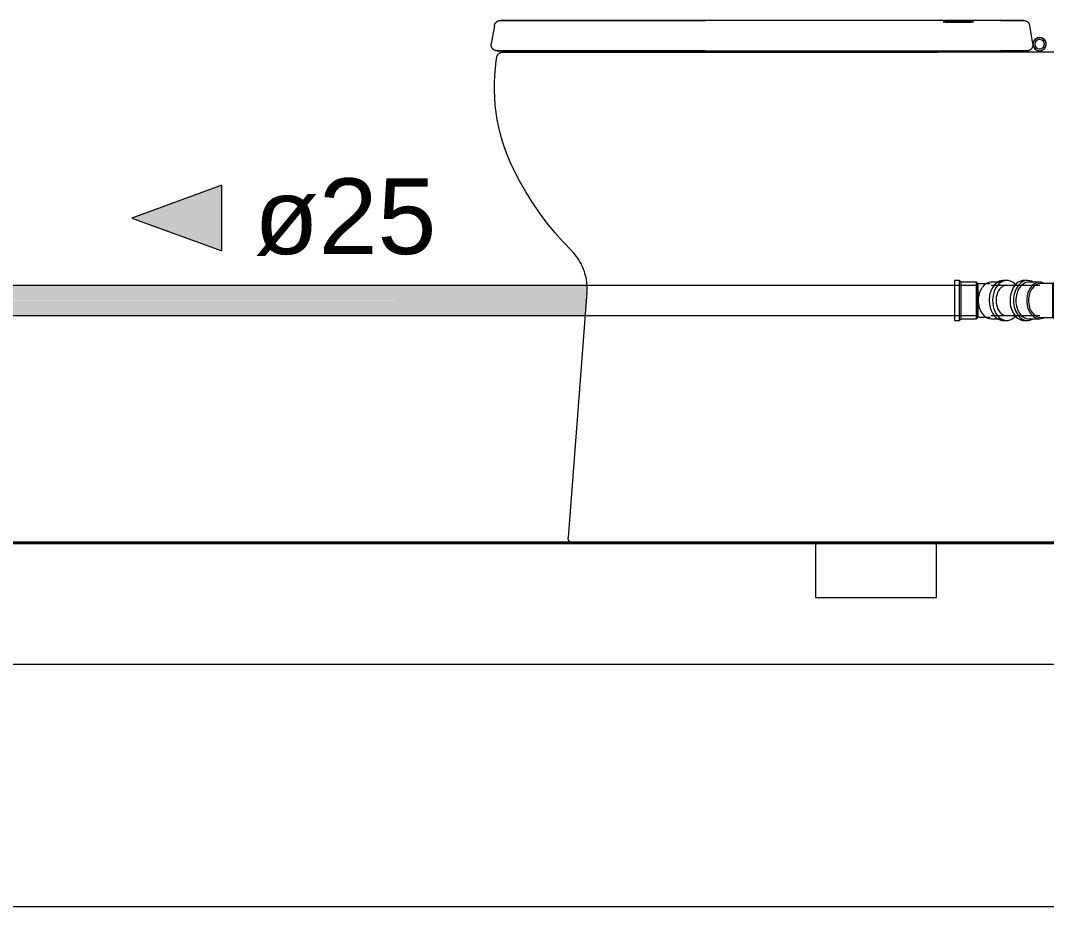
# Model space of a CAD drawing. Header units: metres. Extents: x 15 to 69.3, y -12.4 to 16.4.
# Drawn here: x 35.525 to 36.372, y -0.3 to 0.431 of the extents above; entities that cross this region are included whole.
import ezdxf

# ---------------------------------------------------------------- set-up
doc = ezdxf.new("R2010")
doc.units = ezdxf.units.M
doc.linetypes.add('IMPORT-DASHED2 _4_', pattern=[0.375, 0.25, -0.125])
doc.layers.add('1095_ARQ_BASE_dwg', color=7, linetype='Continuous', lineweight=5, true_color=0x767676)
doc.layers.add('A-FLOR', color=7, linetype='Continuous', lineweight=9, true_color=0x007f00)
for name, color, linetype, lineweight in [('A-WALL', 7, 'Continuous', 9), ('KIRYA - PAREDE', 7, 'Continuous', 40), ('KIRYA - PISO', 7, 'Continuous', 5), ('KIRYA - PROJEÇÃO', 7, 'IMPORT-DASHED2 _4_', 5), ('LAYOUT-WC_COZINHA', 7, 'Continuous', 5), ('P-PIPE', 7, 'Continuous', 5), ('P-PIPE-IDEN', 7, 'Continuous', 5), ('P-SANR-FIXT', 7, 'Continuous', 5), ('VEGETAÇÃO', 7, 'Continuous', 5)]:
    doc.layers.add(name, color=color, linetype=linetype, lineweight=lineweight)
doc.styles.add('Arial_1', font='arial.ttf', dxfattribs={"height": 0.0625})

# ---------------------------------------------------------------- blocks, each defined once
blk = doc.blocks.new('UT_Bacia com caixa acoplada - UT_Bacia com caixa acoplada-3248018-CC')
at = {"layer": 'P-SANR-FIXT'}
for p, q in [((17.74561, 0.42687), (17.74297, 0.41187)), ((18.16349, 0.431), (17.91955, 0.431)), ((18.18121, 0.431), (18.18147, 0.431)), ((18.19007, 0.41187), (18.18743, 0.42687)), ((17.91955, 0.406), (18.16349, 0.406)), ((18.33706, 0.405), (17.93178, 0.405)), ((17.822, 0.20658), (17.80639, 0.00457)), ((17.93178, 0), (18.33706, 0))]:
    blk.add_line(p, q, dxfattribs=at)
at = {"layer": 'P-SANR-FIXT', "color": 253, "true_color": 0xa6a6a6}
for p, q in [((18.11602, 0.431), (18.1258, 0.431)), ((18.1258, 0.42977), (18.11602, 0.42977)), ((18.1257, 0.431), (18.11802, 0.431)), ((18.11802, 0.43087), (18.11802, 0.43054)), ((18.11802, 0.43047), (18.11802, 0.42995)), ((18.11802, 0.42977), (18.1257, 0.42977)), ((18.12761, 0.431), (18.12593, 0.431)), ((18.13903, 0.431), (18.12593, 0.431)), ((18.12593, 0.43087), (18.12593, 0.43053)), ((18.12593, 0.43047), (18.12593, 0.42993)), ((18.12593, 0.42977), (18.13903, 0.42977)), ((18.12593, 0.42977), (18.12761, 0.42977)), ((18.12761, 0.431), (18.14103, 0.431)), ((18.12761, 0.43087), (18.12761, 0.43053)), ((18.12761, 0.43047), (18.12761, 0.42992)), ((18.14103, 0.42977), (18.12761, 0.42977)), ((18.13903, 0.43051), (18.13903, 0.43087)), ((18.13903, 0.42989), (18.13903, 0.43047)), ((18.13913, 0.431), (18.14023, 0.431)), ((18.14023, 0.42977), (18.13913, 0.42977)), ((18.14062, 0.431), (18.14103, 0.431)), ((18.14103, 0.42977), (18.14062, 0.42977)), ((17.79418, 0.405), (17.79418, 0.40498)), ((17.79418, 0.405), (17.79623, 0.405)), ((17.79418, 0.405), (17.84216, 0.405)), ((17.79623, 0.405), (17.84216, 0.405)), ((17.8424, 0.405), (17.92149, 0.405)), ((17.8424, 0.405), (17.92149, 0.405)), ((17.92178, 0.405), (17.92918, 0.405)), ((17.92178, 0.405), (17.92918, 0.405)), ((18.07668, 0.405), (17.92918, 0.405)), ((17.92918, 0.405), (18.07668, 0.405)), ((18.07668, 0.405), (18.11168, 0.405)), ((18.07668, 0.405), (18.11168, 0.405))]:
    blk.add_line(p, q, dxfattribs=at)
at = {"layer": 'P-SANR-FIXT', "color": 254, "true_color": 0xdfdfdf}
for p, q in [((18.1178, 0.431), (18.12038, 0.431)), ((18.12038, 0.42977), (18.1178, 0.42977)), ((18.1191, 0.431), (18.11802, 0.431)), ((18.11802, 0.42977), (18.1257, 0.42977)), ((18.1257, 0.431), (18.1191, 0.431)), ((18.12038, 0.431), (18.1258, 0.431)), ((18.1258, 0.42977), (18.12038, 0.42977)), ((18.13518, 0.431), (18.1257, 0.431)), ((18.1257, 0.42977), (18.13518, 0.42977)), ((18.12591, 0.431), (18.13332, 0.431)), ((18.13332, 0.42977), (18.12591, 0.42977)), ((18.13883, 0.431), (18.13332, 0.431)), ((18.13332, 0.42977), (18.13883, 0.42977)), ((18.13518, 0.431), (18.13913, 0.431)), ((18.13913, 0.42977), (18.13518, 0.42977)), ((18.13903, 0.431), (18.13863, 0.431)), ((18.13863, 0.42977), (18.13903, 0.42977)), ((18.13903, 0.431), (18.13883, 0.431)), ((18.13883, 0.42977), (18.13903, 0.42977)), ((18.13903, 0.43051), (18.13903, 0.43087)), ((18.13903, 0.43006), (18.13903, 0.43047)), ((18.13913, 0.431), (18.14082, 0.431)), ((18.14082, 0.42977), (18.13913, 0.42977)), ((18.1392, 0.431), (18.14062, 0.431)), ((18.14062, 0.42977), (18.1392, 0.42977)), ((18.14023, 0.431), (18.14082, 0.431)), ((18.14082, 0.42977), (18.14023, 0.42977)), ((18.18092, 0.431), (18.18121, 0.431)), ((18.1825, 0.431), (18.1827, 0.431)), ((18.187, 0.42818), (18.18709, 0.428)), ((18.18868, 0.40746), (18.18854, 0.40733)), ((17.79418, 0.405), (17.79706, 0.405)), ((17.80694, 0.405), (17.81218, 0.405)), ((18.16372, 0.406), (18.16349, 0.406)), ((18.18513, 0.406), (18.18508, 0.406)), ((18.18515, 0.406), (18.18513, 0.406)), ((18.18527, 0.406), (18.18515, 0.406))]:
    blk.add_line(p, q, dxfattribs=at)
at = {"layer": 'P-SANR-FIXT', "color": 7, "true_color": 0xf3f3f3}
for p, q in [((18.12772, 0.431), (18.1257, 0.431)), ((18.1257, 0.42977), (18.13518, 0.42977)), ((18.12591, 0.431), (18.13332, 0.431)), ((18.13332, 0.42977), (18.12591, 0.42977)), ((18.13518, 0.431), (18.12772, 0.431)), ((18.13883, 0.431), (18.13332, 0.431)), ((18.13332, 0.42977), (18.13883, 0.42977)), ((18.13518, 0.431), (18.13913, 0.431)), ((18.13913, 0.42977), (18.13518, 0.42977)), ((18.18992, 0.4095), (18.18985, 0.40931))]:
    blk.add_line(p, q, dxfattribs=at)
at = {"layer": 'P-SANR-FIXT', "color": 7, "true_color": 0xfafafa}
for p, q in [((18.13863, 0.431), (18.12593, 0.431)), ((18.12593, 0.431), (18.12761, 0.431)), ((18.12593, 0.43087), (18.12593, 0.43053)), ((18.12761, 0.42977), (18.12593, 0.42977)), ((18.12593, 0.42977), (18.13863, 0.42977)), ((18.12761, 0.43047), (18.12761, 0.42992)), ((18.12775, 0.431), (18.1392, 0.431)), ((18.1392, 0.42977), (18.12775, 0.42977))]:
    blk.add_line(p, q, dxfattribs=at)
at = {"layer": 'P-SANR-FIXT', "color": 7, "true_color": 0xfefefe}
blk.add_line((18.19012, 0.41147), (18.19014, 0.41127), dxfattribs=at)
at = {"layer": 'P-SANR-FIXT', "flags": 128}
for points in [[(17.74561, 0.42687), (17.74565, 0.42706), (17.7457, 0.42726), (17.74575, 0.42745), (17.74582, 0.42764), (17.74589, 0.42783), (17.74596, 0.42801), (17.74605, 0.4282), (17.74614, 0.42837), (17.74624, 0.42855), (17.74634, 0.42872), (17.74645, 0.42888), (17.74657, 0.42904), (17.7467, 0.4292), (17.74683, 0.42935), (17.74696, 0.4295), (17.74711, 0.42964), (17.74726, 0.42977), (17.74741, 0.4299), (17.74757, 0.43002), (17.74773, 0.43014), (17.7479, 0.43025), (17.74807, 0.43035), (17.74825, 0.43044), (17.74843, 0.43053), (17.74861, 0.43061), (17.74879, 0.43069), (17.74898, 0.43075), (17.74917, 0.43081), (17.74937, 0.43086), (17.74956, 0.4309), (17.74976, 0.43094), (17.74996, 0.43097), (17.75016, 0.43099), (17.75036, 0.431), (17.75054, 0.431)], [(17.91955, 0.431), (17.91279, 0.431), (17.90604, 0.431), (17.89932, 0.431), (17.89262, 0.431), (17.88597, 0.431), (17.87938, 0.431), (17.87284, 0.431), (17.86639, 0.431), (17.86001, 0.431), (17.85373, 0.431), (17.84756, 0.431), (17.8415, 0.431), (17.83557, 0.431), (17.82977, 0.431), (17.82412, 0.431), (17.81862, 0.431), (17.81328, 0.431), (17.80811, 0.431), (17.80311, 0.431), (17.79831, 0.431), (17.7937, 0.431), (17.78929, 0.431), (17.78508, 0.431), (17.7811, 0.431), (17.77733, 0.431), (17.77379, 0.431), (17.77049, 0.431), (17.76742, 0.431), (17.7646, 0.431), (17.76202, 0.431), (17.7597, 0.431), (17.75763, 0.431), (17.75583, 0.431), (17.75428, 0.431), (17.753, 0.431), (17.75198, 0.431), (17.75123, 0.431), (17.75076, 0.431), (17.75055, 0.431), (17.75054, 0.431)], [(17.75054, 0.431), (17.75067, 0.431), (17.75108, 0.431), (17.75175, 0.431), (17.7527, 0.431), (17.75346, 0.431)], [(18.1825, 0.431), (18.18249, 0.431), (18.18244, 0.431), (18.18237, 0.431), (18.18226, 0.431), (18.18212, 0.431), (18.18196, 0.431), (18.18176, 0.431), (18.18154, 0.431), (18.18128, 0.431), (18.181, 0.431), (18.18069, 0.431), (18.18035, 0.431), (18.17999, 0.431), (18.1796, 0.431), (18.17918, 0.431), (18.17874, 0.431), (18.17827, 0.431), (18.17778, 0.431), (18.17727, 0.431), (18.17674, 0.431), (18.17618, 0.431), (18.1756, 0.431), (18.17501, 0.431), (18.17439, 0.431), (18.17376, 0.431), (18.17311, 0.431), (18.17245, 0.431), (18.17177, 0.431), (18.17108, 0.431), (18.17038, 0.431), (18.16966, 0.431), (18.16894, 0.431), (18.16821, 0.431), (18.16747, 0.431), (18.16672, 0.431), (18.16597, 0.431), (18.16521, 0.431), (18.16445, 0.431), (18.16369, 0.431), (18.16349, 0.431)], [(18.18407, 0.43075), (18.18426, 0.43068), (18.18445, 0.43061), (18.18463, 0.43052), (18.18481, 0.43043), (18.18499, 0.43034), (18.18516, 0.43024), (18.18533, 0.43013), (18.18549, 0.43001)], [(18.18595, 0.42962), (18.18609, 0.42948), (18.18623, 0.42934), (18.18636, 0.42919)], [(17.74789, 0.406), (17.74769, 0.406), (17.74749, 0.40602), (17.74729, 0.40604), (17.7471, 0.40606), (17.7469, 0.4061), (17.7467, 0.40614), (17.74651, 0.40619), (17.74632, 0.40625), (17.74613, 0.40632), (17.74595, 0.40639), (17.74576, 0.40648), (17.74558, 0.40657), (17.74541, 0.40666), (17.74524, 0.40676), (17.74507, 0.40687), (17.74491, 0.40699), (17.74475, 0.40711), (17.7446, 0.40724), (17.74445, 0.40738), (17.74431, 0.40752), (17.74417, 0.40766), (17.74404, 0.40781), (17.74392, 0.40797), (17.7438, 0.40813), (17.74369, 0.4083), (17.74358, 0.40847), (17.74348, 0.40864), (17.74339, 0.40882), (17.74331, 0.409), (17.74323, 0.40919), (17.74316, 0.40938), (17.7431, 0.40957), (17.74305, 0.40976), (17.743, 0.40995), (17.74297, 0.41015), (17.74294, 0.41035), (17.74291, 0.41055), (17.7429, 0.41075), (17.74289, 0.41095), (17.7429, 0.41115), (17.74291, 0.41135), (17.74292, 0.41154), (17.74295, 0.41174), (17.74297, 0.41187)], [(18.18739, 0.40653), (18.18721, 0.40645), (18.18703, 0.40637), (18.18684, 0.4063), (18.18665, 0.40623)], [(17.76134, 0.30847), (17.75875, 0.31402), (17.75639, 0.31966), (17.75425, 0.3254), (17.75234, 0.33122), (17.75066, 0.33711), (17.74922, 0.34307), (17.74803, 0.34907), (17.74707, 0.35512), (17.74635, 0.36121), (17.74588, 0.36731), (17.74566, 0.37343), (17.74568, 0.37956), (17.74594, 0.38568), (17.74645, 0.39178), (17.7472, 0.39786), (17.74766, 0.40081)], [(17.74766, 0.40081), (17.74769, 0.40101), (17.74774, 0.4012), (17.74779, 0.40139), (17.74785, 0.40159), (17.74791, 0.40177), (17.74799, 0.40196), (17.74807, 0.40214), (17.74816, 0.40232), (17.74826, 0.4025), (17.74836, 0.40267), (17.74847, 0.40283), (17.74859, 0.403), (17.74871, 0.40315), (17.74884, 0.40331), (17.74897, 0.40345), (17.74911, 0.4036), (17.74926, 0.40373), (17.74941, 0.40386), (17.74957, 0.40399), (17.74973, 0.4041), (17.7499, 0.40421), (17.75007, 0.40432), (17.75024, 0.40442), (17.75042, 0.40451), (17.7506, 0.40459), (17.75079, 0.40466), (17.75098, 0.40473), (17.75117, 0.40479), (17.75136, 0.40485), (17.75156, 0.40489), (17.75175, 0.40493), (17.75195, 0.40496), (17.75215, 0.40498), (17.75235, 0.40499), (17.75255, 0.405), (17.75259, 0.405)], [(17.75082, 0.406), (17.75039, 0.406), (17.74936, 0.406), (17.7486, 0.406), (17.74811, 0.406), (17.7479, 0.406), (17.74789, 0.406)], [(17.74789, 0.406), (17.74803, 0.406), (17.74844, 0.406), (17.74913, 0.406), (17.75009, 0.406), (17.75132, 0.406), (17.75281, 0.406), (17.75458, 0.406), (17.75661, 0.406), (17.7589, 0.406), (17.76144, 0.406), (17.76424, 0.406), (17.76729, 0.406), (17.77058, 0.406), (17.77411, 0.406), (17.77788, 0.406), (17.78187, 0.406), (17.78607, 0.406), (17.7905, 0.406), (17.79513, 0.406), (17.79996, 0.406), (17.80498, 0.406), (17.81018, 0.406), (17.81556, 0.406), (17.8211, 0.406), (17.8268, 0.406), (17.83265, 0.406), (17.83864, 0.406), (17.84476, 0.406), (17.851, 0.406), (17.85735, 0.406), (17.8638, 0.406), (17.87033, 0.406), (17.87695, 0.406), (17.88363, 0.406), (17.89038, 0.406), (17.89716, 0.406), (17.90399, 0.406), (17.91084, 0.406), (17.9177, 0.406), (17.91955, 0.406)], [(17.93178, 0.405), (17.92462, 0.405), (17.91746, 0.405), (17.91033, 0.405), (17.90323, 0.405), (17.89618, 0.405), (17.88919, 0.405), (17.88226, 0.405), (17.87541, 0.405), (17.86866, 0.405), (17.862, 0.405), (17.85546, 0.405), (17.84904, 0.405), (17.84275, 0.405), (17.8366, 0.405), (17.8306, 0.405), (17.82477, 0.405), (17.81911, 0.405), (17.81363, 0.405), (17.80833, 0.405), (17.80324, 0.405), (17.79835, 0.405), (17.79367, 0.405), (17.78922, 0.405), (17.78499, 0.405), (17.781, 0.405), (17.77725, 0.405), (17.77374, 0.405), (17.77049, 0.405), (17.7675, 0.405), (17.76477, 0.405), (17.7623, 0.405), (17.76011, 0.405), (17.7582, 0.405), (17.75656, 0.405), (17.7552, 0.405), (17.75412, 0.405), (17.75333, 0.405), (17.75282, 0.405), (17.7526, 0.405), (17.75259, 0.405)], [(17.75259, 0.405), (17.75273, 0.405), (17.75316, 0.405), (17.75388, 0.405), (17.75488, 0.405), (17.7556, 0.405)], [(18.16349, 0.406), (18.16436, 0.406), (18.16522, 0.406), (18.16608, 0.406), (18.16694, 0.406), (18.16779, 0.406), (18.16864, 0.406), (18.16947, 0.406), (18.1703, 0.406), (18.17112, 0.406), (18.17192, 0.406), (18.17271, 0.406), (18.17349, 0.406), (18.17425, 0.406), (18.17499, 0.406), (18.17572, 0.406), (18.17642, 0.406), (18.17711, 0.406), (18.17777, 0.406), (18.17841, 0.406), (18.17903, 0.406), (18.17962, 0.406), (18.18018, 0.406), (18.18072, 0.406), (18.18123, 0.406), (18.18171, 0.406), (18.18217, 0.406), (18.18259, 0.406), (18.18298, 0.406), (18.18334, 0.406), (18.18367, 0.406), (18.18397, 0.406), (18.18424, 0.406), (18.18447, 0.406), (18.18467, 0.406), (18.18483, 0.406), (18.18496, 0.406), (18.18506, 0.406), (18.18512, 0.406), (18.18515, 0.406), (18.18515, 0.406)], [(17.80941, 0.24093), (17.80231, 0.2484), (17.79551, 0.25615), (17.78903, 0.26416), (17.78288, 0.27242), (17.77706, 0.28093), (17.77158, 0.28966), (17.76646, 0.2986), (17.7617, 0.30774), (17.76134, 0.30847)], [(17.822, 0.20658), (17.8221, 0.20834), (17.82213, 0.2101), (17.82209, 0.21186), (17.82198, 0.21362), (17.8218, 0.21537), (17.82155, 0.21711), (17.82123, 0.21884), (17.82084, 0.22056), (17.82038, 0.22226), (17.81986, 0.22394), (17.81927, 0.2256), (17.81861, 0.22723), (17.81789, 0.22884), (17.8171, 0.23041), (17.81625, 0.23195), (17.81534, 0.23346), (17.81437, 0.23493), (17.81335, 0.23636), (17.81226, 0.23775), (17.81112, 0.23909), (17.80993, 0.24039), (17.80941, 0.24093)], [(17.81062, 0), (17.81045, 0), (17.81028, 0.00001), (17.81011, 0.00003), (17.80994, 0.00005), (17.80978, 0.00008), (17.80961, 0.00012), (17.80945, 0.00017), (17.80929, 0.00022), (17.80913, 0.00027), (17.80897, 0.00033), (17.80881, 0.0004), (17.80866, 0.00048), (17.80851, 0.00056), (17.80837, 0.00065), (17.80823, 0.00074), (17.80809, 0.00084), (17.80795, 0.00094), (17.80782, 0.00105), (17.8077, 0.00117), (17.80758, 0.00129), (17.80746, 0.00141), (17.80735, 0.00154), (17.80725, 0.00167), (17.80715, 0.00181), (17.80705, 0.00195), (17.80696, 0.00209), (17.80688, 0.00224), (17.8068, 0.00239), (17.80673, 0.00255), (17.80667, 0.0027), (17.80661, 0.00286), (17.80656, 0.00302), (17.80651, 0.00319), (17.80647, 0.00335), (17.80644, 0.00352), (17.80642, 0.00369), (17.8064, 0.00386), (17.80639, 0.00402), (17.80638, 0.00419), (17.80638, 0.00436), (17.80639, 0.00453), (17.80639, 0.00457)], [(17.8133, 0), (17.81238, 0), (17.81165, 0), (17.81112, 0), (17.81078, 0), (17.81063, 0), (17.81062, 0)], [(17.81062, 0), (17.81072, 0), (17.81101, 0), (17.81149, 0), (17.81217, 0), (17.81303, 0), (17.81409, 0), (17.81534, 0), (17.81677, 0), (17.81839, 0), (17.82018, 0), (17.82216, 0), (17.82431, 0), (17.82664, 0), (17.82913, 0), (17.83178, 0), (17.8346, 0), (17.83757, 0), (17.84069, 0), (17.84396, 0), (17.84737, 0), (17.85091, 0), (17.85458, 0), (17.85838, 0), (17.86229, 0), (17.86632, 0), (17.87045, 0), (17.87468, 0), (17.87899, 0), (17.8834, 0), (17.88788, 0), (17.89243, 0), (17.89704, 0), (17.90171, 0), (17.90643, 0), (17.91119, 0), (17.91598, 0), (17.9208, 0), (17.92563, 0), (17.93048, 0), (17.93178, 0)]]:
    blk.add_lwpolyline(points, dxfattribs=at)
at = {"layer": 'P-SANR-FIXT', "color": 253, "true_color": 0xa6a6a6, "flags": 128}
for points in [[(17.75346, 0.431), (17.75391, 0.431), (17.75538, 0.431), (17.75712, 0.431), (17.75912, 0.431), (17.76137, 0.431), (17.76388, 0.431), (17.76664, 0.431), (17.76964, 0.431), (17.77288, 0.431), (17.77635, 0.431), (17.78006, 0.431), (17.78399, 0.431), (17.78813, 0.431), (17.79249, 0.431), (17.79704, 0.431), (17.8018, 0.431), (17.80674, 0.431), (17.81186, 0.431), (17.81716, 0.431), (17.82262, 0.431), (17.82823, 0.431), (17.83399, 0.431), (17.83989, 0.431), (17.84592, 0.431), (17.85206, 0.431), (17.85831, 0.431), (17.86466, 0.431), (17.87109, 0.431), (17.87761, 0.431), (17.88419, 0.431), (17.89082, 0.431), (17.89749, 0.431)], [(17.89751, 0.431), (17.90423, 0.431), (17.91097, 0.431), (17.91773, 0.431), (17.91955, 0.431)], [(18.16349, 0.431), (18.16425, 0.431), (18.16501, 0.431), (18.16577, 0.431), (18.16652, 0.431), (18.16727, 0.431), (18.16801, 0.431)], [(18.16801, 0.431), (18.16874, 0.431), (18.16947, 0.431), (18.17019, 0.431), (18.17076, 0.431)], [(18.17089, 0.431), (18.17159, 0.431), (18.17227, 0.431), (18.17294, 0.431), (18.17359, 0.431)], [(18.17385, 0.431), (18.17422, 0.431), (18.17484, 0.431), (18.17544, 0.431), (18.17603, 0.431), (18.17659, 0.431), (18.17693, 0.431)], [(18.17713, 0.431), (18.17765, 0.431), (18.17814, 0.431)], [(18.17814, 0.431), (18.17862, 0.431), (18.17906, 0.431), (18.17949, 0.431), (18.17989, 0.431), (18.18026, 0.431), (18.1806, 0.431), (18.18092, 0.431)], [(18.18147, 0.431), (18.1817, 0.431), (18.18191, 0.431), (18.18208, 0.431), (18.18223, 0.431), (18.18234, 0.431), (18.18242, 0.431), (18.18248, 0.431)], [(18.1827, 0.431), (18.1829, 0.43098), (18.1831, 0.43096), (18.1833, 0.43094), (18.1835, 0.4309), (18.18369, 0.43086), (18.18388, 0.43081), (18.18407, 0.43075)], [(18.18549, 0.43001), (18.18565, 0.42989), (18.1858, 0.42976), (18.18595, 0.42962)], [(18.18636, 0.42919), (18.18648, 0.42903), (18.1866, 0.42887), (18.18671, 0.4287), (18.18681, 0.42853), (18.18691, 0.42836), (18.187, 0.42818)], [(18.18709, 0.428), (18.18716, 0.42781), (18.18723, 0.42762), (18.18729, 0.42743), (18.18735, 0.42724), (18.18739, 0.42705), (18.18743, 0.42687)], [(18.18854, 0.40733), (18.18839, 0.40719), (18.18823, 0.40707), (18.18807, 0.40695), (18.18791, 0.40683), (18.18774, 0.40673), (18.18757, 0.40662), (18.18739, 0.40653)], [(18.1892, 0.40807), (18.18908, 0.40791), (18.18895, 0.40776), (18.18882, 0.40761), (18.18868, 0.40746)], [(18.18985, 0.40931), (18.18978, 0.40912), (18.1897, 0.40894), (18.18961, 0.40876), (18.18952, 0.40858), (18.18942, 0.40841)], [(18.19014, 0.41127), (18.19015, 0.41107), (18.19015, 0.41087), (18.19014, 0.41067), (18.19012, 0.41047), (18.19009, 0.41028), (18.19006, 0.41008), (18.19002, 0.40988), (18.18997, 0.40969), (18.18992, 0.4095)], [(18.19007, 0.41187), (18.1901, 0.41167), (18.19012, 0.41147)], [(17.91955, 0.406), (17.91269, 0.406), (17.90583, 0.406), (17.899, 0.406), (17.8922, 0.406), (17.88545, 0.406), (17.87875, 0.406), (17.87211, 0.406), (17.86555, 0.406), (17.85908, 0.406), (17.8527, 0.406), (17.84644, 0.406), (17.84028, 0.406), (17.83426, 0.406), (17.82837, 0.406), (17.82263, 0.406), (17.81704, 0.406), (17.81161, 0.406), (17.80636, 0.406), (17.80129, 0.406), (17.79641, 0.406), (17.79173, 0.406), (17.78725, 0.406), (17.78298, 0.406), (17.77893, 0.406), (17.77511, 0.406), (17.77151, 0.406), (17.76816, 0.406), (17.76504, 0.406), (17.76217, 0.406), (17.75956, 0.406), (17.7572, 0.406), (17.7551, 0.406), (17.75326, 0.406), (17.75169, 0.406), (17.75082, 0.406)], [(17.7556, 0.405), (17.75616, 0.405), (17.75773, 0.405), (17.75957, 0.405), (17.76169, 0.405), (17.76408, 0.405), (17.76673, 0.405), (17.76966, 0.405), (17.77284, 0.405), (17.77628, 0.405), (17.77996, 0.405), (17.78389, 0.405), (17.78805, 0.405), (17.79245, 0.405), (17.79418, 0.405)], [(18.16886, 0.406), (18.16802, 0.406), (18.16717, 0.406), (18.16631, 0.406), (18.16545, 0.406), (18.16459, 0.406), (18.16372, 0.406)], [(18.17432, 0.406), (18.1737, 0.406), (18.17292, 0.406), (18.17214, 0.406), (18.17134, 0.406), (18.17052, 0.406), (18.1697, 0.406), (18.1689, 0.406)], [(18.18225, 0.406), (18.18184, 0.406), (18.18136, 0.406), (18.18086, 0.406), (18.18033, 0.406), (18.17977, 0.406), (18.17919, 0.406), (18.17858, 0.406), (18.17794, 0.406), (18.17729, 0.406), (18.17661, 0.406), (18.17591, 0.406), (18.17519, 0.406), (18.17445, 0.406)], [(18.18344, 0.406), (18.18308, 0.406), (18.1827, 0.406), (18.18228, 0.406)], [(18.18472, 0.406), (18.18453, 0.406), (18.1843, 0.406), (18.18405, 0.406), (18.18376, 0.406)], [(18.18508, 0.406), (18.18499, 0.406), (18.18487, 0.406), (18.18472, 0.406)], [(18.18665, 0.40623), (18.18646, 0.40617), (18.18626, 0.40613), (18.18607, 0.40609), (18.18587, 0.40605), (18.18567, 0.40603), (18.18547, 0.40601), (18.18527, 0.406)], [(17.93178, 0), (17.92694, 0), (17.9221, 0), (17.91728, 0), (17.91248, 0), (17.90771, 0), (17.90298, 0), (17.8983, 0), (17.89367, 0), (17.8891, 0), (17.8846, 0), (17.88017, 0), (17.87583, 0), (17.87158, 0), (17.86742, 0), (17.86337, 0), (17.85942, 0), (17.8556, 0), (17.85189, 0), (17.84831, 0), (17.84487, 0), (17.84156, 0), (17.8384, 0), (17.83539, 0), (17.83253, 0), (17.82983, 0), (17.82729, 0), (17.82492, 0), (17.82272, 0), (17.8207, 0), (17.81885, 0), (17.81719, 0), (17.81571, 0), (17.81441, 0), (17.8133, 0)]]:
    blk.add_lwpolyline(points, dxfattribs=at)
at = {"layer": 'P-SANR-FIXT', "color": 254, "true_color": 0xdfdfdf, "flags": 128}
for points in [[(18.18248, 0.431), (18.1825, 0.431), (18.1825, 0.431)], [(18.18942, 0.40841), (18.18931, 0.40824), (18.1892, 0.40807)], [(17.79735, 0.405), (17.8019, 0.405), (17.80694, 0.405)], [(17.81227, 0.405), (17.81761, 0.405), (17.82322, 0.405), (17.82901, 0.405)], [(17.82901, 0.405), (17.83496, 0.405), (17.84107, 0.405), (17.84219, 0.405)], [(17.84241, 0.405), (17.84732, 0.405), (17.85371, 0.405), (17.86022, 0.405), (17.86685, 0.405), (17.87358, 0.405), (17.88041, 0.405), (17.88731, 0.405), (17.89429, 0.405)], [(17.89429, 0.405), (17.90133, 0.405), (17.90839, 0.405)], [(17.90841, 0.405), (17.91554, 0.405), (17.92152, 0.405)], [(17.92181, 0.405), (17.92268, 0.405), (17.92985, 0.405), (17.93178, 0.405)]]:
    blk.add_lwpolyline(points, dxfattribs=at)
at = {"layer": 'P-SANR-FIXT'}
for start, end in [(0, 180), (180, 360)]:
    blk.add_arc((18.19562, 0.41144), 0.00544, start, end, dxfattribs=at)
at = {"layer": 'P-SANR-FIXT', "color": 253, "true_color": 0xa6a6a6}
for start, end in [(0, 180), (0, 180), (180, 0), (180, 360)]:
    blk.add_arc((18.19562, 0.41144), 0.00544, start, end, dxfattribs=at)
at = {"layer": 'P-SANR-FIXT', "color": 7, "true_color": 0xfafafa}
for start, end in [(45, 180), (0, 180), (0, 45), (180, 225), (180, 0), (225, 270), (270, 0)]:
    blk.add_arc((18.19562, 0.41144), 0.00544, start, end, dxfattribs=at)
at = {"layer": 'P-SANR-FIXT', "color": 7, "true_color": 0xf3f3f3}
for radius, start, end in [(0.00544, 0, 180), (0.00544, 105, 180), (0.00391, 0, 116.96169), (0.00391, 0, 116.96169), (0.00544, 15, 105), (0.00544, 180, 255), (0.00544, 180, 330), (0.00391, 120, 180), (0.00391, 120, 180), (0.00391, 180, 270), (0.00391, 180, 315), (0.00544, 255, 300), (0.00391, 270, 315), (0.00544, 300, 345), (0.00391, 318.03831, 360), (0.00391, 318.03831, 330), (0.00391, 330, 360), (0.00544, 330, 0), (0.00544, 0, 15), (0.00544, 345, 0)]:
    blk.add_arc((18.19562, 0.41144), radius, start, end, dxfattribs=at)
at = {"layer": 'P-SANR-FIXT', "color": 7, "true_color": 0xfefefe}
for start, end in [(0, 180), (180, 240), (240, 255), (255, 300), (300, 0)]:
    blk.add_arc((18.19562, 0.41144), 0.00544, start, end, dxfattribs=at)
at = {"layer": 'P-SANR-FIXT', "color": 254, "true_color": 0xdfdfdf}
for start, end in [(105, 180), (135, 150), (0, 135), (30, 105), (165, 180), (180, 240), (180, 210), (150, 165), (210, 0), (240, 285), (285, 360), (0, 30)]:
    blk.add_arc((18.19562, 0.41144), 0.00544, start, end, dxfattribs=at)
at = {"layer": 'P-SANR-FIXT', "color": 7, "true_color": 0xfdfdfd}
for start, end in [(135, 165), (135, 150), (0, 135), (120, 135), (105, 120), (75, 105), (0, 75), (150, 180), (165, 180), (180, 0), (180, 210), (210, 330), (330, 345), (345, 0)]:
    blk.add_arc((18.19562, 0.41144), 0.00544, start, end, dxfattribs=at)
blk = doc.blocks.new('AN_ESG_Anel de vedação para VS - ESG_Anel de vedação para VS-3247885-CC')
at = {"layer": 'P-PIPE', "color": 253, "true_color": 0xa6a6a6}
for p, q in [((18.06062, 0), (18.01062, 0)), ((18.11062, 0), (18.06062, 0))]:
    blk.add_line(p, q, dxfattribs=at)
at = {"layer": 'P-PIPE'}
for p, q in [((18.01062, 0), (18.01062, -0.045)), ((18.11062, -0.045), (18.11062, 0)), ((18.01062, -0.045), (18.06062, -0.045)), ((18.06062, -0.045), (18.11062, -0.045))]:
    blk.add_line(p, q, dxfattribs=at)
blk = doc.blocks.new('1095_ARQ_BASE_dwg_A$C0A671FCF-3610871-CC')
at = {"layer": 'LAYOUT-WC_COZINHA'}
for p, q in [((17.70062, 0), (17.81046, 0)), ((17.70062, 0), (17.83145, 0)), ((17.83618, 0), (17.72062, 0)), ((17.81046, 0), (17.72062, 0)), ((17.84449, 0), (17.76059, 0)), ((17.81017, 0), (17.76059, 0)), ((17.83145, 0), (18.12143, 0)), ((18.08803, 0), (17.83618, 0)), ((18.02809, 0), (17.84248, 0)), ((18.06917, 0), (18.02809, 0)), ((18.17025, 0), (18.08803, 0)), ((18.23126, 0), (18.12143, 0)), ((18.23126, 0), (18.21062, 0)), ((18.23126, 0), (18.25062, 0)), ((18.25695, 0), (18.26195, 0)), ((18.28521, 0), (18.25695, 0)), ((18.28021, 0), (18.26195, 0)), ((18.28021, 0), (18.28521, 0)), ((18.33706, 0), (18.34862, 0)), ((18.34862, 0), (18.36062, 0)), ((18.34862, 0), (18.36062, 0)), ((18.25695, 0), (18.25062, 0)), ((18.28521, 0), (18.25695, 0)), ((18.34862, 0), (18.28521, 0))]:
    blk.add_line(p, q, dxfattribs=at)
at = {"layer": 'LAYOUT-WC_COZINHA', "color": 253, "true_color": 0xa6a6a6}
for p, q in [((17.84449, 0), (17.81017, 0)), ((17.81046, 0), (17.83145, 0)), ((17.83618, 0), (17.81046, 0)), ((17.83145, 0), (18.01061, 0)), ((18.01061, 0), (17.83618, 0)), ((18.01059, 0), (17.84248, 0)), ((17.89946, 0), (17.89168, 0)), ((17.89946, 0), (17.89168, 0)), ((17.90894, 0), (17.89946, 0)), ((17.90894, 0), (17.89946, 0)), ((18.01064, 0), (17.90664, 0)), ((18.01845, 0), (17.90664, 0)), ((18.01062, 0), (17.90894, 0)), ((18.03782, 0), (17.90894, 0)), ((18.04744, 0), (18.03782, 0)), ((18.07062, 0), (18.06917, 0)), ((18.11062, 0), (18.12143, 0)), ((18.17062, 0), (18.11068, 0)), ((18.12143, 0), (18.23126, 0)), ((18.13774, 0), (18.13712, 0)), ((18.13774, 0), (18.13712, 0)), ((18.13712, 0), (18.13774, 0)), ((18.13712, 0), (18.13774, 0)), ((18.13942, 0), (18.13774, 0)), ((18.13942, 0), (18.13774, 0)), ((18.13774, 0), (18.13942, 0)), ((18.13774, 0), (18.13942, 0)), ((18.14208, 0), (18.13942, 0)), ((18.14208, 0), (18.13942, 0)), ((18.13942, 0), (18.14208, 0)), ((18.13942, 0), (18.14208, 0)), ((18.14497, 0), (18.14208, 0)), ((18.14497, 0), (18.14208, 0)), ((18.14208, 0), (18.14497, 0)), ((18.14208, 0), (18.14497, 0)), ((18.14787, 0), (18.14497, 0)), ((18.14787, 0), (18.14497, 0)), ((18.14497, 0), (18.14787, 0)), ((18.14497, 0), (18.14787, 0)), ((18.15053, 0), (18.14787, 0)), ((18.15053, 0), (18.14787, 0)), ((18.14787, 0), (18.15053, 0)), ((18.14787, 0), (18.15053, 0)), ((18.15221, 0), (18.15053, 0)), ((18.15221, 0), (18.15053, 0)), ((18.15053, 0), (18.15221, 0)), ((18.15053, 0), (18.15221, 0)), ((18.15283, 0), (18.15221, 0)), ((18.15283, 0), (18.15221, 0)), ((18.15221, 0), (18.15283, 0)), ((18.15221, 0), (18.15283, 0)), ((18.17062, 0), (18.17025, 0)), ((18.23126, 0), (18.21062, 0)), ((18.23126, 0), (18.25062, 0)), ((18.25062, 0), (18.33706, 0)), ((18.02581, 0), (18.01551, 0))]:
    blk.add_line(p, q, dxfattribs=at)
blk = doc.blocks.new('1095_ARQ_BASE_dwg_A$C6DD851CF-3610881-CC')
at = {"layer": 'VEGETAÇÃO'}
for p, q in [((17.5388, 0), (17.37731, 0)), ((17.5405, 0), (17.39425, 0)), ((17.54192, 0), (17.40845, 0)), ((17.54655, 0), (17.45473, 0)), ((17.54901, 0), (17.47933, 0)), ((17.57475, 0), (17.53875, 0)), ((17.55533, 0), (17.54255, 0)), ((17.55817, 0), (17.57095, 0)), ((17.56449, 0), (17.63417, 0)), ((17.56695, 0), (17.65877, 0)), ((17.57158, 0), (17.70505, 0)), ((17.573, 0), (17.71925, 0)), ((17.57469, 0), (17.73619, 0))]:
    blk.add_line(p, q, dxfattribs=at)
blk = doc.blocks.new('1095_ARQ_BASE_dwg_A$C7A191758-3610882-CC')
at = {"layer": 'VEGETAÇÃO'}
for p, q in [((18.15618, 0), (17.99469, 0)), ((18.15788, 0), (18.01163, 0)), ((18.1593, 0), (18.02583, 0)), ((18.16393, 0), (18.07211, 0)), ((18.16639, 0), (18.09671, 0)), ((18.19213, 0), (18.15613, 0)), ((18.17271, 0), (18.15993, 0)), ((18.17555, 0), (18.18833, 0)), ((18.18187, 0), (18.25155, 0)), ((18.18433, 0), (18.27615, 0)), ((18.18896, 0), (18.32243, 0)), ((18.19038, 0), (18.33663, 0)), ((18.19207, 0), (18.35357, 0))]:
    blk.add_line(p, q, dxfattribs=at)
blk = doc.blocks.new('1095_ARQ_BASE_dwg-3608001-CC')
at = {"layer": 'KIRYA - PAREDE'}
for p, q in [((18.66535, 0), (15.00344, 0)), ((15.00344, 0), (18.66535, 0)), ((15.21062, 0), (18.51062, 0)), ((15.36062, 0), (17.81062, 0)), ((18.36062, 0), (15.36062, 0))]:
    blk.add_line(p, q, dxfattribs=at)
at = {"layer": 'KIRYA - PAREDE', "color": 253, "true_color": 0xa6a6a6}
for p, q in [((17.81062, 0), (18.01062, 0)), ((18.11062, 0), (18.33706, 0))]:
    blk.add_line(p, q, dxfattribs=at)
at = {"layer": 'KIRYA - PISO'}
for p, q in [((18.66543, 0), (15.00298, 0)), ((18.66541, 0), (15.00321, 0)), ((18.6656, 0), (15.0033, 0)), ((18.66535, 0), (15.00344, 0)), ((18.66535, 0), (15.00344, 0)), ((18.66535, 0), (15.00344, 0)), ((18.66535, 0), (15.00344, 0)), ((18.66535, 0), (15.00344, 0)), ((18.66535, 0), (15.00344, 0))]:
    blk.add_line(p, q, dxfattribs=at)
at = {"layer": 'KIRYA - PROJEÇÃO', "flags": 128}
blk.add_lwpolyline([(18.66535, 0), (16.86062, 0), (15.00344, 0)], dxfattribs=at)
for name in ['1095_ARQ_BASE_dwg_A$C6DD851CF-3610881-CC', '1095_ARQ_BASE_dwg_A$C0A671FCF-3610871-CC', '1095_ARQ_BASE_dwg_A$C7A191758-3610882-CC']:
    blk.add_blockref(name, (0, 0))
blk = doc.blocks.new('Joelho 45_90 - Agua Fria_Soldavel - MEP - Tigre - Standard-3609069-CC')
at = {"layer": 'P-PIPE', "color": 253, "true_color": 0xa6a6a6}
for p, q in [((18.12951, 0.2165), (18.12551, 0.2165)), ((18.12551, 0.2165), (18.12551, 0.21604)), ((18.12551, 0.21594), (18.12551, 0.21167)), ((18.13091, 0.2151), (18.12951, 0.2165)), ((18.12951, 0.21625), (18.12951, 0.2165)), ((18.12951, 0.2), (18.12951, 0.2161)), ((18.14361, 0.2151), (18.13091, 0.2151)), ((18.13091, 0.2), (18.13091, 0.2151)), ((18.14471, 0.21404), (18.14361, 0.2151)), ((18.14361, 0.2151), (18.14361, 0.2)), ((18.14361, 0.2), (18.14361, 0.2151)), ((18.14471, 0.2), (18.14471, 0.21404)), ((18.14471, 0.21404), (18.14471, 0.2)), ((18.16465, 0.2151), (18.15567, 0.2151)), ((18.16847, 0.2165), (18.16564, 0.2165)), ((18.12551, 0.21151), (18.12551, 0.2)), ((18.14538, 0.20403), (18.14532, 0.20375)), ((18.12551, 0.2), (18.12551, 0.1835)), ((18.12951, 0.18376), (18.12951, 0.2)), ((18.13091, 0.1849), (18.13091, 0.2)), ((18.14361, 0.2), (18.14361, 0.1849)), ((18.14361, 0.1849), (18.14361, 0.2)), ((18.14471, 0.18596), (18.14471, 0.2)), ((18.14471, 0.2), (18.14471, 0.18596)), ((18.14532, 0.19625), (18.14538, 0.19597)), ((18.12551, 0.1835), (18.12951, 0.1835)), ((18.12951, 0.1835), (18.13091, 0.1849)), ((18.12951, 0.1835), (18.12951, 0.18375)), ((18.13091, 0.1849), (18.14361, 0.1849)), ((18.14361, 0.1849), (18.14471, 0.18596)), ((18.15567, 0.1849), (18.16465, 0.1849)), ((18.16564, 0.1835), (18.16847, 0.1835))]:
    blk.add_line(p, q, dxfattribs=at)
at = {"layer": 'P-PIPE', "color": 253, "true_color": 0xa6a6a6, "flags": 128}
for points in [[(18.14471, 0.21404), (18.14528, 0.21404), (18.14586, 0.21404), (18.14643, 0.21404), (18.147, 0.21404), (18.14757, 0.21404), (18.14813, 0.21404), (18.14869, 0.21404), (18.14924, 0.21404), (18.14978, 0.21404), (18.15031, 0.21404), (18.15084, 0.21404), (18.15136, 0.21404), (18.15186, 0.21404), (18.15236, 0.21404), (18.15284, 0.21404), (18.15331, 0.21404), (18.15376, 0.21404), (18.1542, 0.21404), (18.15463, 0.21404), (18.15489, 0.21404)], [(18.15489, 0.18596), (18.15447, 0.18596), (18.15404, 0.18596), (18.1536, 0.18596), (18.15314, 0.18596), (18.15266, 0.18596), (18.15218, 0.18596), (18.15168, 0.18596), (18.15117, 0.18596), (18.15065, 0.18596), (18.15012, 0.18596), (18.14958, 0.18596), (18.14904, 0.18596), (18.14848, 0.18596), (18.14793, 0.18596), (18.14736, 0.18596), (18.14679, 0.18596), (18.14622, 0.18596), (18.14565, 0.18596), (18.14507, 0.18596), (18.14471, 0.18596)]]:
    blk.add_lwpolyline(points, dxfattribs=at)
at = {"layer": 'P-PIPE', "color": 253, "true_color": 0xa6a6a6}
for centre, major_axis, start_param, end_param in [((18.15567, 0.2), (0, 0.0151), 0, 0.754404), ((18.15567, 0.2), (0, 0.0151), 0, 0.754404), ((18.16847, 0.2), (0, 0.0165), 0.261799, 1.570796), ((18.16564, 0.2), (0, 0.0165), 6.211608, 7.140841), ((18.16847, 0.2), (0, 0.0125), 0, 0.523599), ((18.16847, 0.2), (0, 0.0165), 6.046166, 6.520205), ((18.16847, 0.2), (0, 0.0165), 5.610904, 6.021386), ((18.15567, 0.2), (0, 0.0151), 0.785398, 1.570796), ((18.15567, 0.2), (0, 0.0151), 0.785398, 1.570796), ((18.15489, 0.2), (0, 0.01404), 1.300292, 1.308997), ((18.16564, 0.2), (0, 0.0165), 0.872665, 1.570796), ((18.16847, 0.2), (0, 0.0125), 0.552982, 3.141593), ((18.15567, 0.2), (0, 0.0151), 1.570796, 3.141593), ((18.15567, 0.2), (0, 0.0151), 1.570796, 3.141593), ((18.15489, 0.2), (0, 0.01404), 1.832596, 1.8413), ((18.16564, 0.2), (0, 0.0165), 1.570796, 2.963252), ((18.16847, 0.2), (0, 0.0165), 1.570796, 3.813874), ((18.16564, 0.2), (0, 0.0165), 2.96706, 3.21317)]:
    blk.add_ellipse(centre, major_axis=major_axis, ratio=0.707107, start_param=start_param, end_param=end_param, dxfattribs=at)
blk = doc.blocks.new('Joelho 45_90 - Agua Fria_Soldavel - MEP - Tigre - Standard-V48-CC')
at = {"layer": 'P-PIPE', "color": 253, "true_color": 0xa6a6a6}
for p, q in [((18.18571, 0.2165), (18.18288, 0.2165)), ((18.19568, 0.2151), (18.1867, 0.2151)), ((18.20774, 0.2151), (18.20664, 0.21404)), ((18.20664, 0.21404), (18.20664, 0.2)), ((18.20664, 0.2), (18.20664, 0.21404)), ((18.20774, 0.2), (18.20774, 0.2151)), ((18.22044, 0.2151), (18.20774, 0.2151)), ((18.20774, 0.2151), (18.20774, 0.2)), ((18.22184, 0.2165), (18.22044, 0.2151)), ((18.22044, 0.2151), (18.22044, 0.2)), ((18.22584, 0.2165), (18.22184, 0.2165)), ((18.22184, 0.2165), (18.22184, 0.21625)), ((18.22184, 0.2161), (18.22184, 0.2)), ((18.22584, 0.21604), (18.22584, 0.2165)), ((18.22584, 0.2), (18.22584, 0.21594)), ((18.20664, 0.2), (18.20664, 0.18596)), ((18.20664, 0.18596), (18.20664, 0.2)), ((18.20774, 0.1849), (18.20774, 0.2)), ((18.20774, 0.2), (18.20774, 0.1849)), ((18.22044, 0.2), (18.22044, 0.1849)), ((18.22184, 0.2), (18.22184, 0.18376)), ((18.22584, 0.1835), (18.22584, 0.2)), ((18.18288, 0.1835), (18.18571, 0.1835)), ((18.1867, 0.1849), (18.19568, 0.1849)), ((18.20664, 0.18596), (18.20774, 0.1849)), ((18.20774, 0.1849), (18.22044, 0.1849)), ((18.22044, 0.1849), (18.22184, 0.1835)), ((18.22184, 0.18375), (18.22184, 0.1835)), ((18.22184, 0.1835), (18.22584, 0.1835))]:
    blk.add_line(p, q, dxfattribs=at)
at = {"layer": 'P-PIPE', "color": 253, "true_color": 0xa6a6a6, "flags": 128}
for points in [[(18.20664, 0.21404), (18.20606, 0.21404), (18.20549, 0.21404), (18.20491, 0.21404), (18.20434, 0.21404), (18.20378, 0.21404), (18.20321, 0.21404), (18.20266, 0.21404), (18.20211, 0.21404), (18.20156, 0.21404), (18.20103, 0.21404), (18.2005, 0.21404), (18.19999, 0.21404), (18.19948, 0.21404), (18.19899, 0.21404), (18.19851, 0.21404), (18.19804, 0.21404), (18.19758, 0.21404), (18.19714, 0.21404), (18.19672, 0.21404), (18.19645, 0.21404)], [(18.19645, 0.18596), (18.19687, 0.18596), (18.1973, 0.18596), (18.19775, 0.18596), (18.19821, 0.18596), (18.19868, 0.18596), (18.19917, 0.18596), (18.19966, 0.18596), (18.20017, 0.18596), (18.20069, 0.18596), (18.20122, 0.18596), (18.20176, 0.18596), (18.20231, 0.18596), (18.20286, 0.18596), (18.20342, 0.18596), (18.20398, 0.18596), (18.20455, 0.18596), (18.20512, 0.18596), (18.2057, 0.18596), (18.20627, 0.18596), (18.20664, 0.18596)]]:
    blk.add_lwpolyline(points, dxfattribs=at)
at = {"layer": 'P-PIPE', "color": 253, "true_color": 0xa6a6a6}
for centre, major_axis, start_param, end_param in [((18.18288, 0.2), (0, 0.0165), 0.261799, 1.570796), ((18.18571, 0.2), (0, 0.0165), 5.883138, 7.853982), ((18.1867, 0.2), (0, 0.0151), 6.159354, 7.096292), ((18.18288, 0.2), (0, 0.0165), 0, 0.23702), ((18.19568, 0.2), (0, 0.0151), 5.921096, 7.853982), ((18.19568, 0.2), (0, 0.0151), 5.921096, 7.853982), ((18.19645, 0.2), (0, 0.01404), 0, 0.776176), ((18.19645, 0.2), (0, 0.01404), 0, 0.776176), ((18.1867, 0.2), (0, 0.0151), 0.816031, 1.570796), ((18.19645, 0.2), (0, 0.01404), 0.785398, 1.570796), ((18.19645, 0.2), (0, 0.01404), 0.785398, 1.570796), ((18.18288, 0.2), (0, 0.0165), 1.570796, 3.141593), ((18.18571, 0.2), (0, 0.0165), 1.570796, 3.316126), ((18.1867, 0.2), (0, 0.0151), 1.570796, 3.265424), ((18.19568, 0.2), (0, 0.0151), 1.570796, 3.508948), ((18.19568, 0.2), (0, 0.0151), 1.570796, 3.508948), ((18.19645, 0.2), (0, 0.01404), 1.570796, 3.141593), ((18.19645, 0.2), (0, 0.01404), 1.570796, 3.141593), ((18.18571, 0.2), (0, 0.0165), 3.319933, 3.54164)]:
    blk.add_ellipse(centre, major_axis=major_axis, ratio=0.707107, start_param=start_param, end_param=end_param, dxfattribs=at)
blk = doc.blocks.new('Anotacao_Tuboseta - Fluxo 2-2612755-CC')
at = {"layer": 'P-PIPE-IDEN'}
blk.add_hatch(color=256, dxfattribs=at).paths.add_polyline_path([(18.30411, 2.5415), (18.27706, 2.46718), (18.25001, 2.5415)])
for p, q in [((18.30411, 2.5415), (18.25001, 2.5415)), ((18.25001, 2.5415), (18.27706, 2.46718)), ((18.27706, 2.46718), (18.30411, 2.5415))]:
    blk.add_line(p, q, dxfattribs=at)

msp = doc.modelspace()

# ---------------------------------------------------------------- hatches: boundary and pattern name
at = {"layer": 'P-PIPE', "true_color": 0x00ffff}
for points in [[(34.99065, 0.2), (35.99206, 0.2), (35.99255, 0.20931), (35.99252, 0.2125), (34.9904, 0.21249), (34.9904, 0.2)], [(34.99065, 0.1875), (35.9911, 0.1876), (35.99206, 0.2), (34.9904, 0.19995), (34.9904, 0.1875)]]:
    msp.add_hatch(color=4, dxfattribs=at).paths.add_polyline_path(points)

# ---------------------------------------------------------------- linework, layer by layer
at = {"layer": 'A-FLOR', "color": 9, "true_color": 0xaad4aa}
for p, q in [((36.53118, 0), (33.53118, 0)), ((33.38118, -0.1), (36.68118, -0.1))]:
    msp.add_line(p, q, dxfattribs=at)
at = {"layer": 'A-WALL', "color": 253, "true_color": 0xaaaaaa}
msp.add_line((33.38118, -0.3), (36.68118, -0.3), dxfattribs=at)
at = {"layer": 'P-PIPE'}
for p, q in [((36.31417, 0.2125), (34.97, 0.2125)), ((34.97, 0.1875), (35.99109, 0.1875))]:
    msp.add_line(p, q, dxfattribs=at)
at = {"layer": 'P-PIPE', "color": 253, "true_color": 0xa6a6a6}
for p, q in [((36.36624, 0.2125), (36.32623, 0.2125)), ((35.99124, 0.1875), (36.31417, 0.1875)), ((36.32623, 0.1875), (36.36624, 0.1875))]:
    msp.add_line(p, q, dxfattribs=at)

# ---------------------------------------------------------------- block references
at = {"layer": '1095_ARQ_BASE_dwg', "color": 7}
msp.add_blockref('1095_ARQ_BASE_dwg-3608001-CC', (18.17056, 0), dxfattribs=at)
at = {"layer": 'P-PIPE', "color": 253, "true_color": 0xa6a6a6}
for name in ['Joelho 45_90 - Agua Fria_Soldavel - MEP - Tigre - Standard-3609069-CC', 'Joelho 45_90 - Agua Fria_Soldavel - MEP - Tigre - Standard-V48-CC', 'AN_ESG_Anel de vedação para VS - ESG_Anel de vedação para VS-3247885-CC']:
    msp.add_blockref(name, (18.17056, 0), dxfattribs=at)
at = {"layer": 'P-PIPE-IDEN', "rotation": 270}
msp.add_blockref('Anotacao_Tuboseta - Fluxo 2-2612755-CC', (33.14963, 18.54507), dxfattribs=at)
at = {"layer": 'P-SANR-FIXT', "color": 253, "true_color": 0xa6a6a6}
msp.add_blockref('UT_Bacia com caixa acoplada - UT_Bacia com caixa acoplada-3248018-CC', (18.17056, 0), dxfattribs=at)

# ---------------------------------------------------------------- texts
at = {"layer": 'P-PIPE-IDEN', "insert": (35.71784, 0.30077), "char_height": 0.0625, "width": 0.1803797, "attachment_point": 1, "style": 'Arial_1'}
msp.add_mtext('ø25', dxfattribs=at)

doc.saveas('drawing.dxf')
